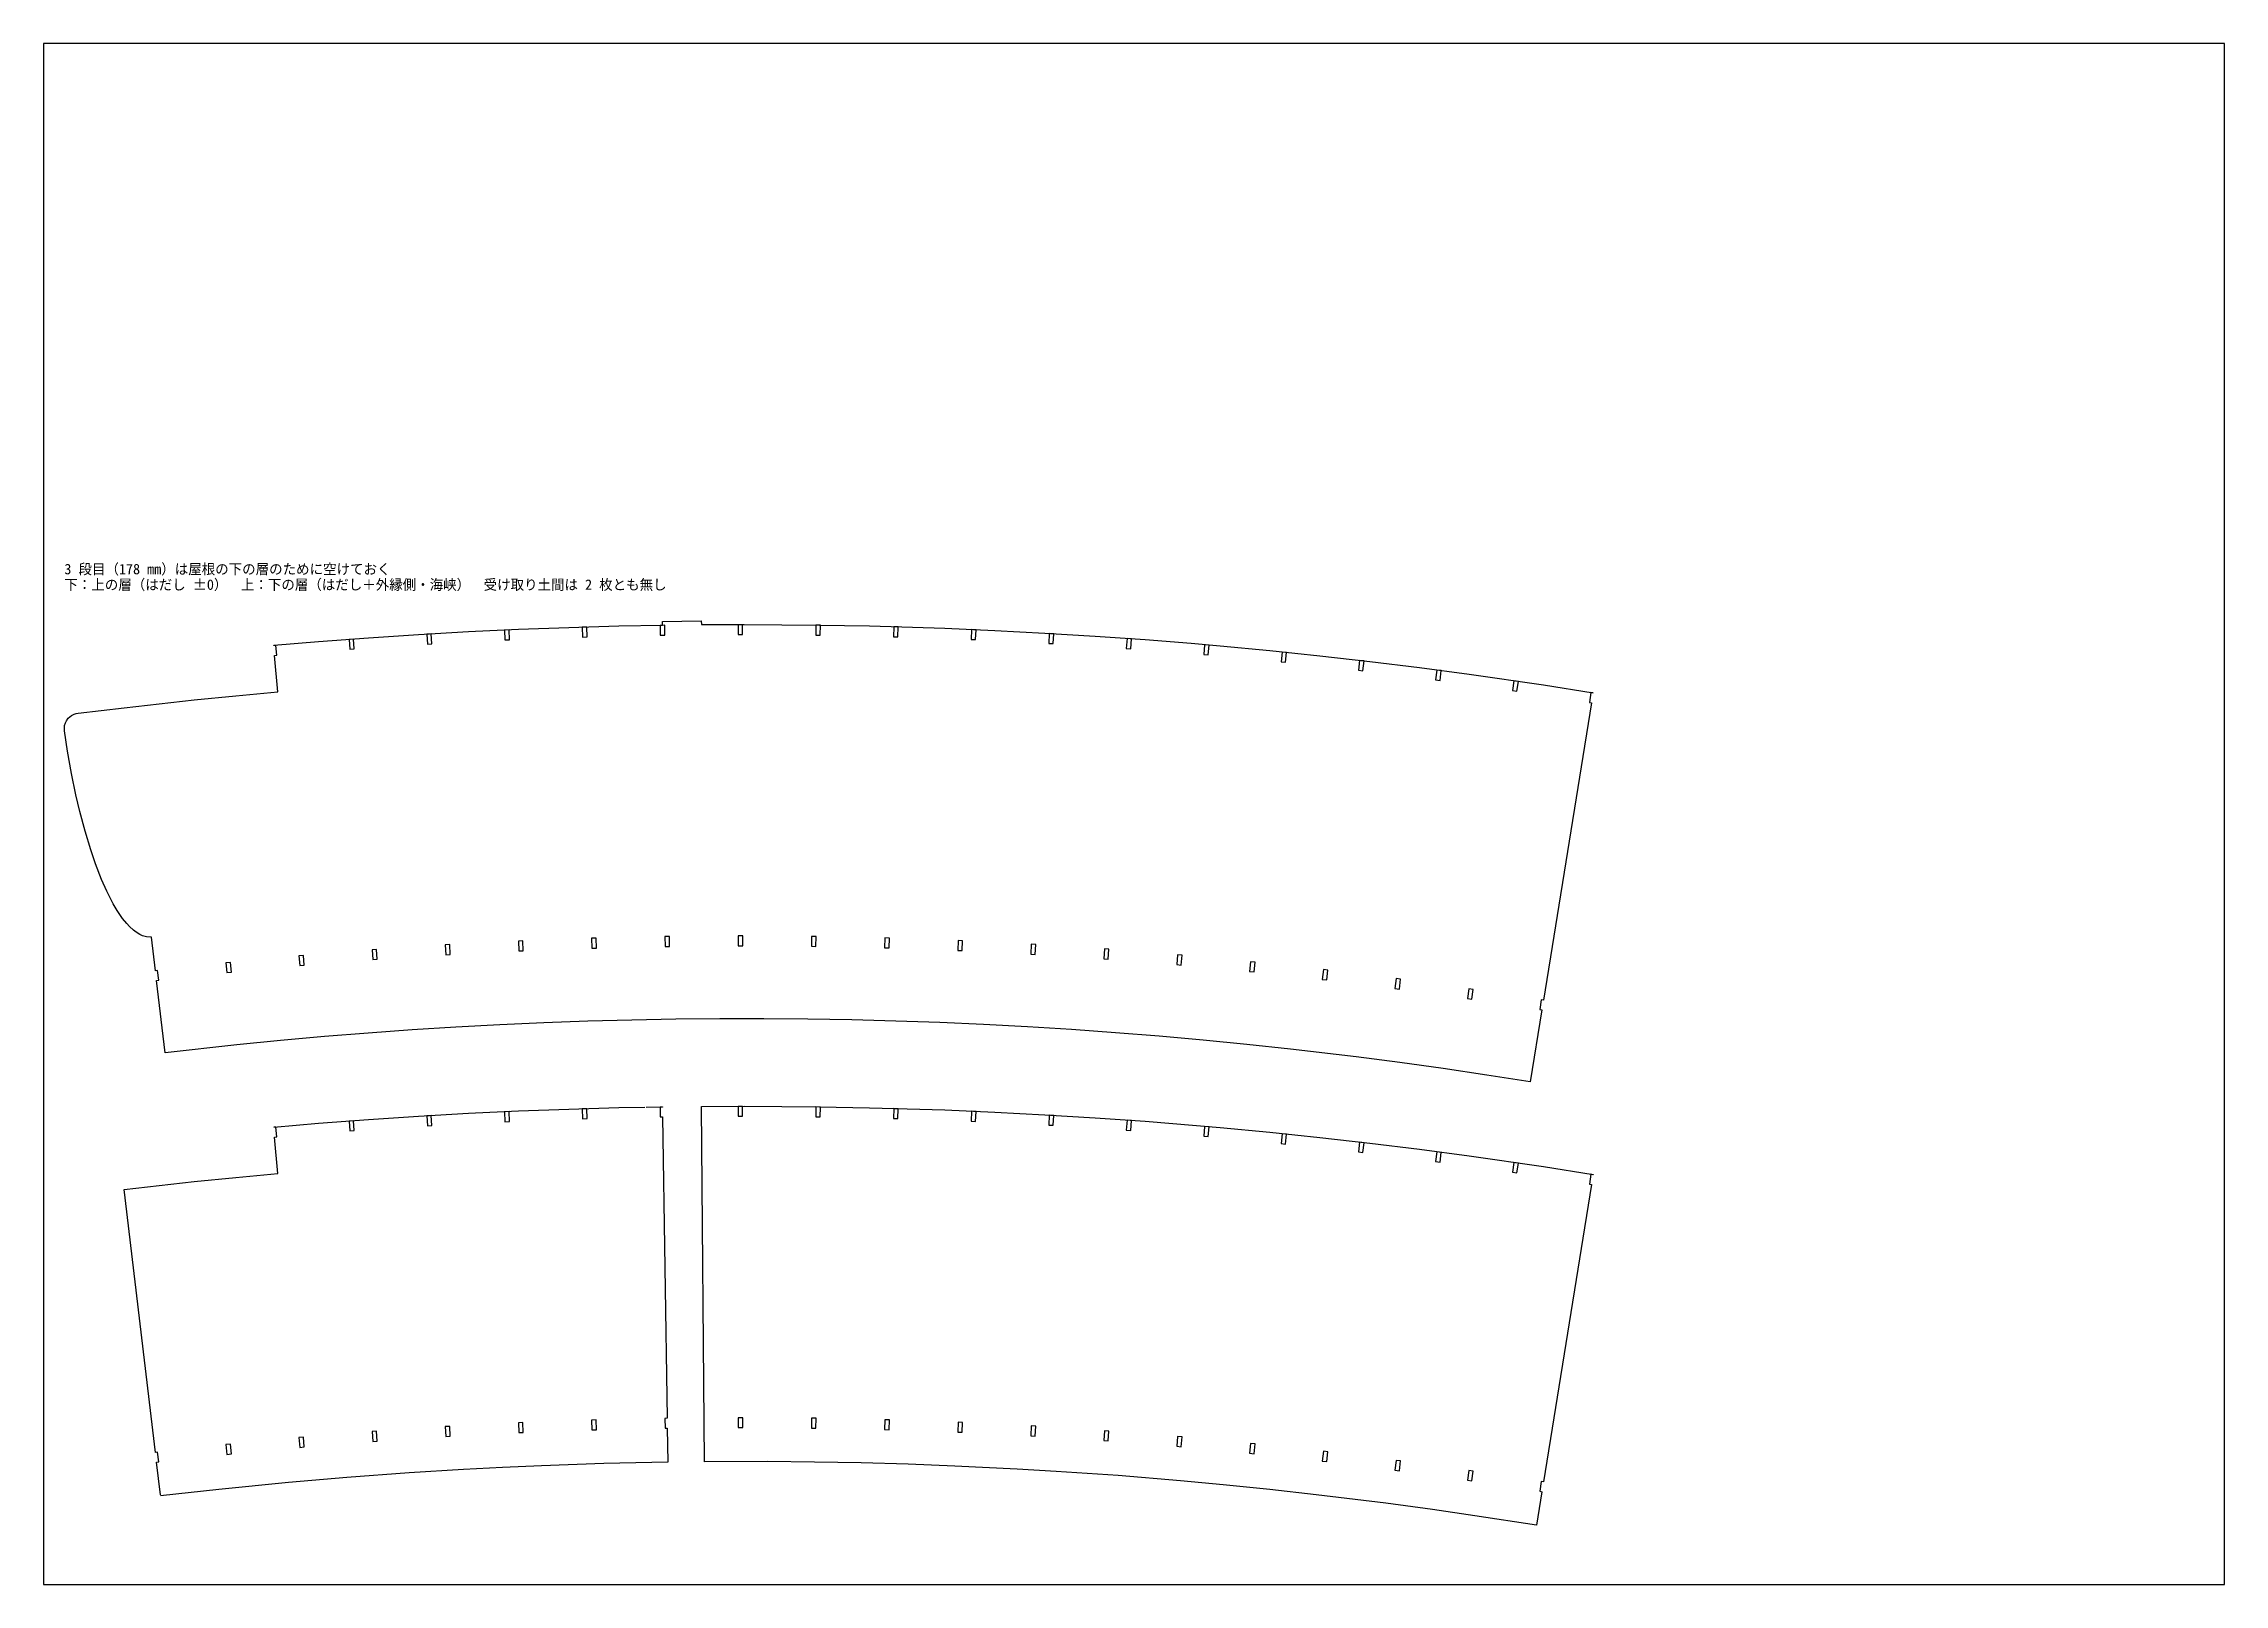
# Model space of a CAD drawing. Header units: millimetres. Extents: x 0 to 841, y 0 to 594.
import ezdxf

# ---------------------------------------------------------------- set-up
doc = ezdxf.new("R2010")
doc.units = ezdxf.units.MM
doc.layers.add('CUT_red', color=1, linetype='Continuous', true_color=0xff0000)
doc.layers.add('REF_delete', color=7, linetype='Continuous')

msp = doc.modelspace()

# ---------------------------------------------------------------- linework, layer by layer
at = {"layer": 'CUT_red', "true_color": 0xff0000}
for points in [[(299.2, 369.86), (318.54, 369.5), (347.54, 368.61), (366.86, 367.78), (386.17, 366.78), (405.48, 365.6), (424.77, 364.23), (442.61, 362.8), (453.68, 361.84), (472.94, 360.02), (492.18, 358.01), (511.39, 355.83), (530.59, 353.46), (549.76, 350.92), (578.47, 346.76), (597.58, 343.76), (597.56, 343.67), (596.7, 343.81), (596.1, 340.05), (596.96, 339.91), (578.41, 225.2), (577.55, 225.34), (576.95, 221.59), (577.81, 221.45), (573.32, 193.71), (556.56, 196.35), (539.78, 198.83), (522.97, 201.16), (506.15, 203.35), (480.88, 206.34), (464.01, 208.14), (447.13, 209.8), (430.23, 211.31), (413.32, 212.66), (396.39, 213.86), (379.46, 214.92), (362.52, 215.82), (345.57, 216.57), (328.62, 217.17), (311.66, 217.61), (294.69, 217.91), (277.73, 218.05), (260.76, 218.04), (243.8, 217.89), (226.84, 217.58), (209.88, 217.11), (192.92, 216.5), (175.98, 215.74), (159.03, 214.82), (142.1, 213.75), (125.18, 212.53), (108.27, 211.16), (91.37, 209.64), (74.49, 207.97), (46.85, 204.91), (43.54, 232.81), (44.41, 232.92), (43.96, 236.69), (43.1, 236.59), (41.58, 249.46), (39.63, 249.65), (38.15, 250.06), (37.15, 250.51), (35.63, 251.43), (34.61, 252.22), (33.06, 253.66), (32.03, 254.79), (30.48, 256.72), (28.41, 259.75), (26.87, 262.35), (24.35, 267.27), (22.37, 271.71), (19.98, 277.85), (18.15, 283.19), (15.97, 290.35), (13.94, 297.98), (12.44, 304.38), (10.73, 312.66), (9.23, 321.18), (8.04, 329.1), (8, 330.29), (8.1, 331.07), (8.45, 332.21), (8.8, 332.92), (9.49, 333.89), (10.06, 334.45), (10.69, 334.93), (11.75, 335.48), (12.5, 335.73), (13.28, 335.87), (31.1, 337.98), (58, 340.98), (74.15, 342.61), (90.31, 344.11), (89.07, 358.15), (89.94, 358.23), (89.6, 362.01), (88.74, 361.94), (88.73, 362.03), (105.97, 363.49), (125.25, 364.95), (144.55, 366.22), (163.86, 367.32), (183.18, 368.23), (202.51, 368.95), (221.84, 369.5), (238.64, 369.82), (238.62, 371.25), (253.64, 371.43), (253.65, 370), (270.19, 370.07), (299.2, 369.86)], [(118.08, 360.52), (119.81, 360.65), (119.53, 364.44), (117.8, 364.31), (118.08, 360.52)], [(147.98, 362.53), (149.72, 362.63), (149.49, 366.42), (147.76, 366.32), (147.98, 362.53)], [(179.65, 364.17), (179.48, 367.97), (177.74, 367.89), (177.91, 364.09), (179.65, 364.17)], [(209.6, 365.27), (209.49, 369.07), (207.75, 369.02), (207.86, 365.22), (209.6, 365.27)], [(239.57, 365.94), (239.51, 369.74), (237.77, 369.71), (237.83, 365.91), (239.57, 365.94)], [(267.8, 366.17), (269.54, 366.17), (269.54, 369.97), (267.8, 369.97), (267.8, 366.17)], [(297.77, 365.98), (299.51, 365.96), (299.56, 369.76), (297.82, 369.78), (297.77, 365.98)], [(329.47, 365.31), (329.58, 369.1), (327.84, 369.15), (327.73, 365.36), (329.47, 365.31)], [(359.42, 364.22), (359.59, 368.01), (357.85, 368.09), (357.69, 364.29), (359.42, 364.22)], [(389.36, 362.69), (389.58, 366.48), (387.84, 366.59), (387.62, 362.79), (389.36, 362.69)], [(417.53, 360.85), (419.27, 360.73), (419.54, 364.52), (417.81, 364.64), (417.53, 360.85)], [(447.41, 358.48), (449.14, 358.33), (449.47, 362.11), (447.74, 362.26), (447.41, 358.48)], [(478.98, 355.49), (479.36, 359.27), (477.63, 359.44), (477.25, 355.66), (478.98, 355.49)], [(508.77, 352.21), (509.21, 355.99), (507.48, 356.19), (507.04, 352.41), (508.77, 352.21)], [(538.51, 348.5), (539.01, 352.27), (537.28, 352.5), (536.79, 348.73), (538.51, 348.5)], [(566.47, 344.61), (568.2, 344.36), (568.75, 348.12), (567.03, 348.37), (566.47, 344.61)], [(126.93, 240.85), (128.67, 240.97), (128.39, 244.76), (126.65, 244.64), (126.93, 240.85)], [(155.08, 242.74), (156.82, 242.84), (156.6, 246.63), (154.86, 246.53), (155.08, 242.74)], [(185, 244.29), (184.83, 248.09), (183.09, 248.01), (183.26, 244.21), (185, 244.29)], [(213.2, 245.33), (213.08, 249.13), (211.34, 249.07), (211.46, 245.28), (213.2, 245.33)], [(241.41, 245.95), (241.35, 249.75), (239.61, 249.73), (239.67, 245.93), (241.41, 245.95)], [(267.88, 246.17), (269.62, 246.17), (269.62, 249.97), (267.88, 249.97), (267.88, 246.17)], [(296.1, 245.99), (297.84, 245.97), (297.89, 249.77), (296.15, 249.79), (296.1, 245.99)], [(326.04, 245.36), (326.15, 249.15), (324.41, 249.2), (324.31, 245.41), (326.04, 245.36)], [(354.24, 244.33), (354.41, 248.13), (352.67, 248.2), (352.5, 244.41), (354.24, 244.33)], [(382.42, 242.89), (382.64, 246.69), (380.9, 246.79), (380.68, 242.99), (382.42, 242.89)], [(408.84, 241.17), (410.58, 241.04), (410.85, 244.83), (409.12, 244.96), (408.84, 241.17)], [(72.46, 236.01), (72.06, 239.79), (70.33, 239.61), (70.72, 235.83), (72.46, 236.01)], [(100.54, 238.7), (100.21, 242.48), (98.47, 242.33), (98.81, 238.55), (100.54, 238.7)], [(436.97, 238.93), (438.7, 238.78), (439.03, 242.57), (437.3, 242.72), (436.97, 238.93)], [(466.79, 236.11), (467.18, 239.89), (465.45, 240.06), (465.06, 236.28), (466.79, 236.11)], [(494.84, 233.02), (495.28, 236.8), (493.55, 237), (493.11, 233.23), (494.84, 233.02)], [(522.84, 229.53), (523.33, 233.3), (521.61, 233.52), (521.11, 229.76), (522.84, 229.53)], [(549.06, 225.88), (550.78, 225.63), (551.33, 229.39), (549.61, 229.64), (549.06, 225.88)], [(45.03, 34.57), (43.54, 47.1), (44.41, 47.2), (43.96, 50.98), (43.1, 50.87), (31.1, 152.27), (58, 155.27), (74.15, 156.9), (90.31, 158.39), (89.07, 172.44), (89.94, 172.52), (89.6, 176.3), (88.74, 176.22), (88.73, 176.32), (105.97, 177.78), (125.25, 179.24), (144.55, 180.51), (163.86, 181.6), (183.18, 182.51), (202.51, 183.24), (221.84, 183.79), (231.87, 183.98)], [(118.08, 174.81), (119.81, 174.93), (119.53, 178.72), (117.8, 178.6), (118.08, 174.81)], [(147.98, 176.81), (149.72, 176.91), (149.49, 180.71), (147.76, 180.61), (147.98, 176.81)], [(179.65, 178.46), (179.48, 182.25), (177.74, 182.18), (177.91, 178.38), (179.65, 178.46)], [(209.6, 179.56), (209.49, 183.36), (207.75, 183.31), (207.86, 179.51), (209.6, 179.56)], [(232.37, 183.99), (238.64, 184.11), (238.64, 184.01), (237.77, 184), (237.83, 180.2), (238.7, 180.21), (240.48, 64.03), (239.61, 64.01), (239.67, 60.21), (240.53, 60.23), (240.74, 47.11), (216.04, 46.59)], [(253.77, 184.28), (270.19, 184.35), (299.2, 184.15), (318.54, 183.78), (347.54, 182.89), (366.86, 182.07), (386.17, 181.07), (405.48, 179.88), (424.77, 178.52), (453.68, 176.12), (472.94, 174.3), (492.18, 172.3), (511.39, 170.12), (530.59, 167.75), (549.76, 165.21), (578.47, 161.05), (597.58, 158.05), (597.56, 157.95), (596.7, 158.09), (596.1, 154.34), (596.96, 154.2), (578.41, 39.49), (577.55, 39.63), (576.95, 35.88), (577.81, 35.74), (575.71, 22.81), (551.93, 26.48), (535.56, 28.85), (517.67, 31.27), (490.8, 34.58), (472.86, 36.57), (454.9, 38.4), (438.43, 39.92), (414.44, 41.91), (390.43, 43.55), (375.42, 44.44), (351.38, 45.63), (333.35, 46.31), (315.3, 46.82), (297.26, 47.16), (279.21, 47.33), (254.86, 47.28), (253.77, 184.28)], [(267.8, 180.45), (269.54, 180.45), (269.54, 184.25), (267.8, 184.25), (267.8, 180.45)], [(297.77, 180.27), (299.51, 180.24), (299.56, 184.04), (297.82, 184.07), (297.77, 180.27)], [(329.47, 179.59), (329.58, 183.39), (327.84, 183.44), (327.73, 179.64), (329.47, 179.59)], [(359.42, 178.5), (359.59, 182.3), (357.85, 182.38), (357.69, 178.58), (359.42, 178.5)], [(389.36, 176.98), (389.58, 180.77), (387.84, 180.87), (387.62, 177.08), (389.36, 176.98)], [(417.53, 175.14), (419.27, 175.01), (419.54, 178.8), (417.81, 178.93), (417.53, 175.14)], [(447.41, 172.76), (449.14, 172.61), (449.47, 176.4), (447.74, 176.55), (447.41, 172.76)], [(478.98, 169.77), (479.36, 173.55), (477.63, 173.73), (477.25, 169.95), (478.98, 169.77)], [(508.77, 166.5), (509.21, 170.27), (507.48, 170.47), (507.04, 166.7), (508.77, 166.5)], [(538.51, 162.79), (539.01, 166.56), (537.28, 166.78), (536.79, 163.02), (538.51, 162.79)], [(566.47, 158.89), (568.2, 158.64), (568.75, 162.4), (567.03, 162.65), (566.47, 158.89)], [(126.93, 55.13), (128.67, 55.26), (128.39, 59.05), (126.65, 58.92), (126.93, 55.13)], [(155.08, 57.02), (156.82, 57.13), (156.6, 60.92), (154.86, 60.82), (155.08, 57.02)], [(185, 58.58), (184.83, 62.37), (183.09, 62.3), (183.26, 58.5), (185, 58.58)], [(213.2, 59.62), (213.08, 63.41), (211.34, 63.36), (211.46, 59.56), (213.2, 59.62)], [(267.88, 60.45), (269.62, 60.45), (269.62, 64.25), (267.88, 64.25), (267.88, 60.45)], [(296.1, 60.28), (297.84, 60.25), (297.89, 64.05), (296.15, 64.08), (296.1, 60.28)], [(326.04, 59.64), (326.15, 63.44), (324.41, 63.49), (324.31, 59.69), (326.04, 59.64)], [(354.24, 58.62), (354.41, 62.41), (352.67, 62.49), (352.5, 58.69), (354.24, 58.62)], [(382.42, 57.18), (382.64, 60.97), (380.9, 61.07), (380.68, 57.28), (382.42, 57.18)], [(408.84, 55.46), (410.58, 55.33), (410.85, 59.12), (409.12, 59.25), (408.84, 55.46)], [(72.46, 50.3), (72.06, 54.08), (70.33, 53.9), (70.72, 50.12), (72.46, 50.3)], [(100.54, 52.99), (100.21, 56.77), (98.47, 56.62), (98.81, 52.83), (100.54, 52.99)], [(436.97, 53.22), (438.7, 53.07), (439.03, 56.85), (437.3, 57), (436.97, 53.22)], [(466.79, 50.39), (467.18, 54.17), (465.45, 54.35), (465.06, 50.57), (466.79, 50.39)], [(494.84, 47.31), (495.28, 51.08), (493.55, 51.29), (493.11, 47.51), (494.84, 47.31)], [(216.04, 46.59), (191.99, 45.74), (176.96, 45.07), (161.95, 44.26), (140.93, 42.97), (116.93, 41.22), (94.45, 39.26), (67.51, 36.58), (45.1, 34.09)], [(522.84, 43.82), (523.33, 47.58), (521.61, 47.81), (521.11, 44.04), (522.84, 43.82)], [(549.06, 40.17), (550.78, 39.91), (551.33, 43.67), (549.61, 43.92), (549.06, 40.17)]]:
    msp.add_lwpolyline(points, dxfattribs=at)
at = {"layer": 'REF_delete'}
msp.add_lwpolyline([(841, 0), (841, 594), (0, 594), (0, 0), (841, 0)], dxfattribs=at)

# ---------------------------------------------------------------- texts
for s, p in [('3 段目（178 mm）は屋根の下の層のために空けておく', (8, 389.43)), ('下：上の層（はだし ±0）\u3000上：下の層（はだし＋外縁側・海峡）\u3000受け取り土間は 2 枚とも無し', (8, 383.43))]:
    msp.add_text(s, height=4, dxfattribs=at).set_placement(p)

doc.saveas('drawing.dxf')
